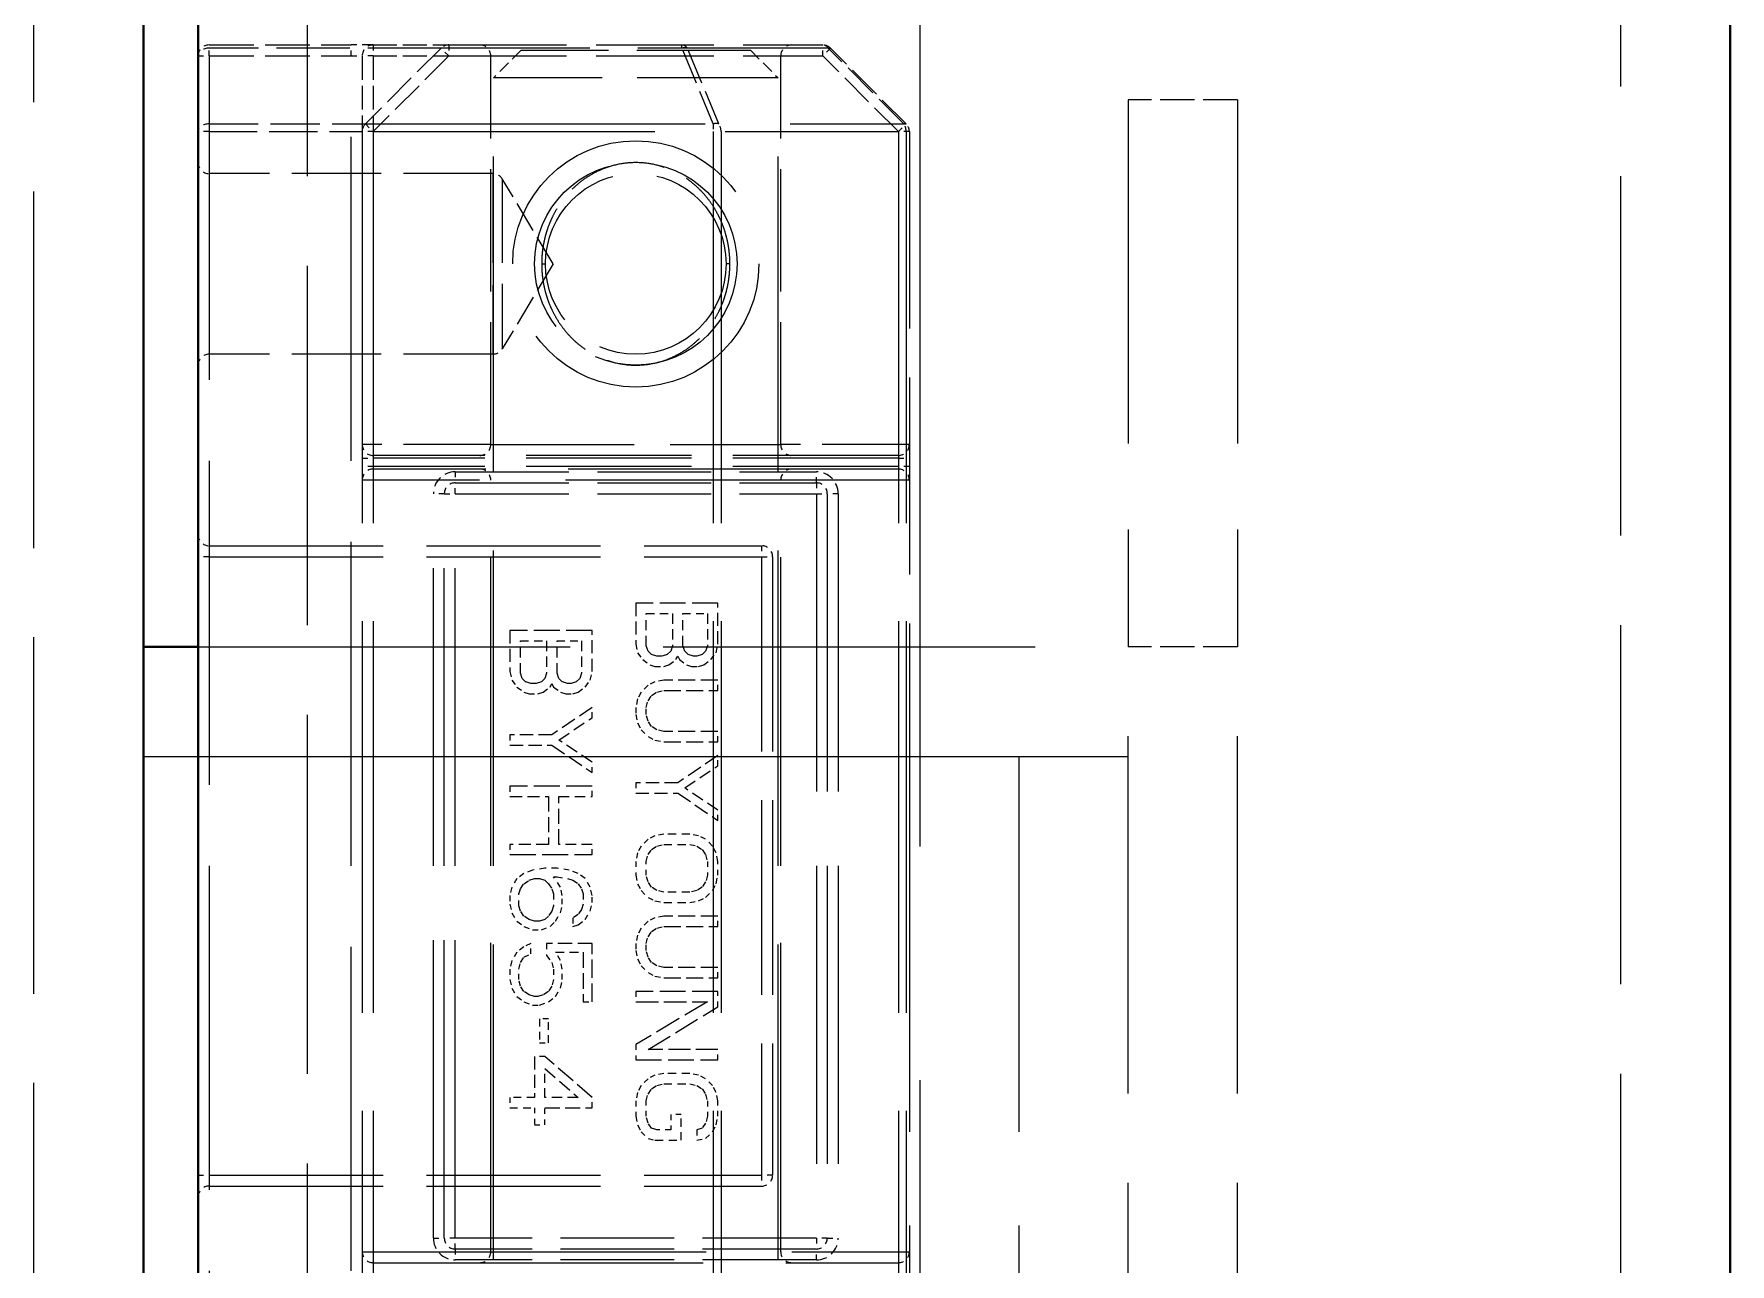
# Model space of a CAD drawing. Header units: millimetres. Extents: x 0 to 2523, y 0 to 1782.
# Drawn here: x 528.71 to 559.71, y 914.79 to 937.27 of the extents above; entities that cross this region are included whole.
import ezdxf

# ---------------------------------------------------------------- set-up
doc = ezdxf.new("R2010")
doc.units = ezdxf.units.MM
doc.header["$LTSCALE"] = 3
for name, pattern in [('CHAIN', [0.3543, 0.2362, -0.0295, 0.0591, -0.0295]), ('DASHED', [0.2067, 0.1654, -0.0413]), ('DOUBLE_DASH_CHAIN', [1.2403, 0.6614, -0.0827, 0.1654, -0.0827, 0.1654, -0.0827])]:
    doc.linetypes.add(name, pattern=pattern)
for name, color, linetype, lineweight in [('가려진 것(ISO)', 2, 'DASHED', 18), ('가려진 좁은 것(ISO)', 2, 'DASHED', 18), ('가시적인 것(ISO)', 3, 'Continuous', 40), ('단면선(ISO)', 7, 'CHAIN', 25)]:
    doc.layers.add(name, color=color, linetype=linetype, lineweight=lineweight)

# ---------------------------------------------------------------- blocks, each defined once
blk = doc.blocks.new('2dTransSection1')
at = {"layer": '단면선(ISO)', "linetype": 'DOUBLE_DASH_CHAIN', "ltscale": 5.732075}
blk.add_line((181.637, 243.488), (181.637, 325.427), dxfattribs=at)

msp = doc.modelspace()

# ---------------------------------------------------------------- linework, layer by layer
at = {"layer": '가려진 것(ISO)', "ltscale": 13.134298}
msp.add_line((528.7116, 488.0669), (528.7116, 1164.0669), dxfattribs=at)
at = {"layer": '가려진 것(ISO)', "ltscale": 13.223674}
for p, q in [((533.7116, 746.0669), (533.7116, 951.0669)), ((557.7116, 951.0669), (557.7116, 746.0669))]:
    msp.add_line(p, q, dxfattribs=at)
at = {"layer": '가려진 것(ISO)', "ltscale": 1.650637}
msp.add_line((531.9116, 937.0669), (534.5116, 937.0669), dxfattribs=at)
at = {"layer": '가려진 것(ISO)', "ltscale": 0.398819}
msp.add_line((534.9116, 937.0669), (534.5116, 937.0669), dxfattribs=at)
at = {"layer": '가려진 것(ISO)', "ltscale": 0.877865}
for p, q in [((534.7116, 936.8669), (534.7116, 935.484)), ((534.9116, 937.0669), (536.2945, 937.0669))]:
    msp.add_line(p, q, dxfattribs=at)
at = {"layer": '가려진 것(ISO)', "ltscale": 1.24153}
for p, q in [((536.1531, 937.0083), (534.7702, 935.6254)), ((544.6531, 935.6254), (543.2702, 937.0083))]:
    msp.add_line(p, q, dxfattribs=at)
at = {"layer": '가려진 것(ISO)', "ltscale": 4.338998}
msp.add_line((536.2945, 937.0669), (543.1288, 937.0669), dxfattribs=at)
at = {"layer": '가려진 것(ISO)', "ltscale": 4.507682}
for p, q in [((537.0616, 929.7669), (537.0616, 936.8669)), ((542.3616, 929.7669), (542.3616, 936.8669))]:
    msp.add_line(p, q, dxfattribs=at)
at = {"layer": '가려진 것(ISO)', "ltscale": 0.448852}
for p, q in [((537.6117, 936.9669), (537.1116, 936.4668)), ((541.8116, 936.9669), (542.3116, 936.4668))]:
    msp.add_line(p, q, dxfattribs=at)
at = {"layer": '가려진 것(ISO)', "ltscale": 4.188526}
msp.add_line((541.8116, 936.9669), (537.6117, 936.9669), dxfattribs=at)
at = {"layer": '가려진 것(ISO)', "ltscale": 5.185843}
msp.add_line((542.3116, 936.4668), (537.1116, 936.4668), dxfattribs=at)
at = {"layer": '가려진 것(ISO)', "ltscale": 11.611019}
for p, q in [((537.1116, 907.6669), (537.1116, 936.4668)), ((542.3116, 907.6669), (542.3116, 936.4668))]:
    msp.add_line(p, q, dxfattribs=at)
at = {"layer": '가려진 것(ISO)', "ltscale": 1.269698}
msp.add_line((550.7116, 936.0669), (548.7116, 936.0669), dxfattribs=at)
at = {"layer": '가려진 것(ISO)', "ltscale": 12.665669}
for p, q in [((548.7116, 936.0669), (548.7116, 926.0669)), ((550.7116, 936.0669), (550.7116, 926.0669))]:
    msp.add_line(p, q, dxfattribs=at)
at = {"layer": '가려진 것(ISO)', "ltscale": 14.424725}
msp.add_line((534.7116, 935.484), (534.7116, 908.6497), dxfattribs=at)
at = {"layer": '가려진 것(ISO)', "ltscale": 7.24864}
msp.add_line((544.7116, 935.484), (544.7116, 924.0669), dxfattribs=at)
at = {"layer": '가려진 것(ISO)', "ltscale": 3.293022}
for p, q in [((537.0985, 934.7169), (531.9116, 934.7169)), ((537.0985, 931.4169), (531.9116, 931.4169))]:
    msp.add_line(p, q, dxfattribs=at)
at = {"layer": '가려진 것(ISO)', "ltscale": 1.150204}
for q in [(537.2699, 934.6199), (537.2699, 931.5139)]:
    msp.add_line((538.2031, 933.0669), q, dxfattribs=at)
at = {"layer": '가려진 것(ISO)', "ltscale": 6.094929}
msp.add_line((544.5116, 929.5669), (534.9116, 929.5669), dxfattribs=at)
at = {"layer": '가려진 것(ISO)', "ltscale": 12.159042}
for p, q in [((544.5116, 929.3169), (534.9116, 929.3169)), ((534.9116, 914.8169), (544.5116, 914.8169))]:
    msp.add_line(p, q, dxfattribs=at)
at = {"layer": '가려진 것(ISO)', "ltscale": 11.369134}
for p, q in [((537.0616, 915.0169), (537.0616, 929.1169)), ((542.3616, 915.0169), (542.3616, 929.1169))]:
    msp.add_line(p, q, dxfattribs=at)
at = {"layer": '가려진 것(ISO)', "ltscale": 10.965973}
for p, q in [((536.2116, 915.2669), (536.2116, 928.8669)), ((543.2116, 928.8669), (543.2116, 915.2669))]:
    msp.add_line(p, q, dxfattribs=at)
at = {"layer": '가려진 것(ISO)', "ltscale": 4.190233}
for p, q in [((536.4116, 929.0669), (543.0116, 929.0669)), ((543.0116, 915.0669), (536.4116, 915.0669))]:
    msp.add_line(p, q, dxfattribs=at)
at = {"layer": '가려진 것(ISO)', "ltscale": 6.412379}
for p, q in [((531.9116, 927.9169), (542.0116, 927.9169)), ((531.9116, 916.2169), (542.0116, 916.2169))]:
    msp.add_line(p, q, dxfattribs=at)
at = {"layer": '가려진 것(ISO)', "ltscale": 7.174257}
msp.add_line((542.2116, 927.7169), (542.2116, 916.4169), dxfattribs=at)
at = {"layer": '가려진 것(ISO)', "ltscale": 0.476074}
for p, q in [((539.7116, 926.8669), (539.7116, 926.1169)), ((541.2116, 926.1169), (541.2116, 926.8669)), ((537.4116, 926.3669), (537.4116, 925.6169)), ((538.9116, 925.6169), (538.9116, 926.3669)), ((537.8585, 918.5856), (537.8585, 917.8356))]:
    msp.add_line(p, q, dxfattribs=at)
at = {"layer": '가려진 것(ISO)', "ltscale": 0.952248}
for p, q in [((541.2116, 926.8669), (539.7116, 926.8669)), ((538.9116, 926.3669), (537.4116, 926.3669)), ((538.9116, 923.5231), (537.4116, 923.5231)), ((537.4116, 922.2731), (538.9116, 922.2731)), ((541.2116, 919.7731), (539.7116, 919.7731)), ((539.7116, 918.5231), (541.2116, 918.5231))]:
    msp.add_line(p, q, dxfattribs=at)
at = {"layer": '가려진 것(ISO)', "ltscale": 0.376871}
for p, q in [((539.9031, 926.0856), (539.9031, 926.6794)), ((540.3819, 926.6794), (540.3819, 926.0856)), ((540.5733, 926.0856), (540.5733, 926.6794)), ((541.0202, 926.6794), (541.0202, 926.0856)), ((537.6031, 925.5856), (537.6031, 926.1794)), ((538.0819, 926.1794), (538.0819, 925.5856)), ((538.2733, 925.5856), (538.2733, 926.1794)), ((538.7202, 926.1794), (538.7202, 925.5856))]:
    msp.add_line(p, q, dxfattribs=at)
at = {"layer": '가려진 것(ISO)', "ltscale": 0.303841}
for p, q in [((539.9031, 926.6794), (540.3819, 926.6794)), ((537.6031, 926.1794), (538.0819, 926.1794)), ((540.701, 922.6481), (540.2223, 922.6481)), ((540.2223, 922.4606), (540.701, 922.4606)), ((540.701, 921.5856), (540.2223, 921.5856)), ((540.2223, 921.3981), (540.701, 921.3981)), ((540.701, 918.2731), (540.2223, 918.2731)), ((540.2223, 918.0856), (540.701, 918.0856)), ((540.0627, 917.0544), (540.5414, 917.0544))]:
    msp.add_line(p, q, dxfattribs=at)
at = {"layer": '가려진 것(ISO)', "ltscale": 0.283578}
for p, q in [((540.5733, 926.6794), (541.0202, 926.6794)), ((538.2733, 926.1794), (538.7202, 926.1794)), ((537.8585, 917.8356), (537.4116, 917.8356)), ((537.4116, 917.6481), (537.8585, 917.6481))]:
    msp.add_line(p, q, dxfattribs=at)
at = {"layer": '가려진 것(ISO)', "ltscale": 13.707466}
msp.add_line((531.7116, 926.0669), (548.7116, 926.0669), dxfattribs=at)
at = {"layer": '가려진 것(ISO)', "ltscale": 0.101151}
for p, q in [((539.7116, 926.1169), (539.7436, 925.9606)), ((541.1797, 925.9606), (541.2116, 926.1169)), ((537.4116, 925.6169), (537.4436, 925.4606)), ((538.8797, 925.4606), (538.9116, 925.6169)), ((539.7436, 925.1169), (539.7116, 924.9606)), ((539.7116, 924.8356), (539.7436, 924.6794)), ((539.7436, 922.3044), (539.7116, 922.1481)), ((541.2116, 922.1481), (541.1797, 922.3044)), ((537.4436, 921.6794), (537.4116, 921.5231)), ((538.3691, 921.5231), (538.3372, 921.6794)), ((538.9116, 921.5231), (538.8797, 921.6794)), ((539.7116, 921.8981), (539.7436, 921.7419)), ((541.1797, 921.7419), (541.2116, 921.8981)), ((537.4116, 921.3669), (537.4436, 921.2106)), ((538.3372, 921.2106), (538.3691, 921.3669)), ((538.8797, 921.2419), (538.9116, 921.3981)), ((539.7436, 920.8044), (539.7116, 920.6481)), ((539.7116, 920.5231), (539.7436, 920.3669)), ((537.4436, 920.3356), (537.4116, 920.1794)), ((538.3691, 920.1794), (538.3372, 920.3356)), ((537.4116, 919.9919), (537.4436, 919.8356)), ((538.3372, 919.8356), (538.3691, 919.9919)), ((539.7436, 917.9294), (539.7116, 917.7731)), ((541.2116, 917.7731), (541.1797, 917.9294)), ((539.7116, 917.4919), (539.7436, 917.3356)), ((541.1797, 917.3356), (541.2116, 917.4919))]:
    msp.add_line(p, q, dxfattribs=at)
at = {"layer": '가려진 것(ISO)', "ltscale": 0.062776}
for p, q in [((539.9351, 925.9919), (539.9031, 926.0856)), ((540.3819, 926.0856), (540.3499, 925.9919)), ((540.6053, 925.9919), (540.5733, 926.0856)), ((541.0202, 926.0856), (540.9882, 925.9919)), ((537.6351, 925.4919), (537.6031, 925.5856)), ((538.0819, 925.5856), (538.0499, 925.4919)), ((538.3053, 925.4919), (538.2733, 925.5856)), ((538.7202, 925.5856), (538.6882, 925.4919)), ((537.5712, 921.5544), (537.6031, 921.6481)), ((538.1776, 921.6481), (538.2095, 921.5544)), ((538.7202, 921.6481), (538.7521, 921.5544)), ((537.6031, 921.2419), (537.5712, 921.3356)), ((538.2095, 921.3356), (538.1776, 921.2419)), ((538.7521, 921.3669), (538.7202, 921.2731))]:
    msp.add_line(p, q, dxfattribs=at)
at = {"layer": '가려진 것(ISO)', "ltscale": 0.056618}
for p, q in [((539.9989, 925.9294), (539.9351, 925.9919)), ((540.3499, 925.9919), (540.2861, 925.9294)), ((540.6691, 925.9294), (540.6053, 925.9919)), ((540.9882, 925.9919), (540.9244, 925.9294)), ((537.6989, 925.4294), (537.6351, 925.4919)), ((538.0499, 925.4919), (537.9861, 925.4294)), ((538.3691, 925.4294), (538.3053, 925.4919)), ((538.6882, 925.4919), (538.6244, 925.4294)), ((538.0499, 921.8044), (538.1138, 921.7419)), ((538.1138, 921.1481), (538.0499, 921.0856))]:
    msp.add_line(p, q, dxfattribs=at)
at = {"layer": '가려진 것(ISO)', "ltscale": 13.155773}
for p, q in [((548.7116, 771.0669), (548.7116, 926.0669)), ((550.7116, 771.0669), (550.7116, 926.0669))]:
    msp.add_line(p, q, dxfattribs=at)
at = {"layer": '가려진 것(ISO)', "ltscale": 0.099868}
for p, q in [((539.7436, 925.9606), (539.8393, 925.8356)), ((541.084, 925.8356), (541.1797, 925.9606)), ((537.4436, 925.4606), (537.5393, 925.3356)), ((538.784, 925.3356), (538.8797, 925.4606)), ((538.0819, 920.4294), (538.1776, 920.3044))]:
    msp.add_line(p, q, dxfattribs=at)
at = {"layer": '가려진 것(ISO)', "ltscale": 0.100459}
for p, q in [((539.8393, 925.8356), (539.967, 925.7419)), ((540.318, 925.7419), (540.4457, 925.8356)), ((540.5095, 925.8356), (540.6372, 925.7419)), ((540.9563, 925.7419), (541.084, 925.8356)), ((537.5393, 925.3356), (537.667, 925.2419)), ((538.018, 925.2419), (538.1457, 925.3356)), ((538.2095, 925.3356), (538.3372, 925.2419)), ((538.6563, 925.2419), (538.784, 925.3356)), ((537.667, 921.9294), (537.5393, 921.8356)), ((538.784, 921.8356), (538.6563, 921.9294)), ((537.5393, 921.0544), (537.667, 920.9606)), ((538.6563, 920.9919), (538.784, 921.0856)), ((537.667, 920.5856), (537.5393, 920.4919)), ((537.5393, 919.6794), (537.667, 919.5856)), ((538.1138, 919.5856), (538.2414, 919.6794))]:
    msp.add_line(p, q, dxfattribs=at)
at = {"layer": '가려진 것(ISO)', "ltscale": 0.063844}
for p, q in [((539.967, 925.7419), (540.0627, 925.7106)), ((540.0946, 925.8981), (539.9989, 925.9294)), ((540.2861, 925.9294), (540.1904, 925.8981)), ((540.2223, 925.7106), (540.318, 925.7419)), ((540.6372, 925.7419), (540.7329, 925.7106)), ((540.7648, 925.8981), (540.6691, 925.9294)), ((540.9244, 925.9294), (540.8287, 925.8981)), ((540.8606, 925.7106), (540.9563, 925.7419)), ((537.7946, 925.3981), (537.6989, 925.4294)), ((537.9861, 925.4294), (537.8904, 925.3981)), ((538.4648, 925.3981), (538.3691, 925.4294)), ((538.6244, 925.4294), (538.5287, 925.3981)), ((537.667, 925.2419), (537.7627, 925.2106)), ((537.9223, 925.2106), (538.018, 925.2419)), ((538.3372, 925.2419), (538.4329, 925.2106)), ((538.5606, 925.2106), (538.6563, 925.2419)), ((537.7627, 921.8044), (537.8585, 921.8356)), ((537.9542, 921.8356), (538.0499, 921.8044)), ((538.4648, 921.8356), (538.5606, 921.8044)), ((537.8585, 921.0544), (537.7627, 921.0856)), ((538.0499, 921.0856), (537.9542, 921.0544)), ((538.5606, 920.9606), (538.6563, 920.9919)), ((537.8585, 919.6794), (537.7627, 919.7106)), ((538.018, 919.7106), (537.9223, 919.6794)), ((540.0946, 917.2419), (539.9989, 917.2731)), ((540.9244, 917.2731), (540.8287, 917.2419))]:
    msp.add_line(p, q, dxfattribs=at)
at = {"layer": '가려진 것(ISO)', "ltscale": 0.101214}
for p, q in [((540.0627, 925.7106), (540.2223, 925.7106)), ((537.7627, 925.2106), (537.9223, 925.2106)), ((537.8265, 920.8981), (537.9861, 920.8981)), ((538.7521, 919.5856), (538.9116, 919.5856)), ((538.1138, 919.2731), (537.9542, 919.2731)), ((537.9542, 918.8356), (538.1138, 918.8356))]:
    msp.add_line(p, q, dxfattribs=at)
at = {"layer": '가려진 것(ISO)', "ltscale": 0.060688}
for p, q in [((540.1904, 925.8981), (540.0946, 925.8981)), ((537.8904, 925.3981), (537.7946, 925.3981)), ((537.8585, 921.8356), (537.9542, 921.8356)), ((537.9542, 921.0544), (537.8585, 921.0544))]:
    msp.add_line(p, q, dxfattribs=at)
at = {"layer": '가려진 것(ISO)', "ltscale": 0.044455}
for p, q in [((540.4457, 925.8356), (540.4776, 925.8981)), ((540.4776, 925.8981), (540.5095, 925.8356)), ((538.1457, 925.3356), (538.1776, 925.3981)), ((538.1776, 925.3981), (538.2095, 925.3356))]:
    msp.add_line(p, q, dxfattribs=at)
at = {"layer": '가려진 것(ISO)', "ltscale": 0.080951}
for p, q in [((540.7329, 925.7106), (540.8606, 925.7106)), ((538.4329, 925.2106), (538.5606, 925.2106)), ((537.8265, 919.5231), (537.9542, 919.5231))]:
    msp.add_line(p, q, dxfattribs=at)
at = {"layer": '가려진 것(ISO)', "ltscale": 0.040425}
for p, q in [((540.8287, 925.8981), (540.7648, 925.8981)), ((538.5287, 925.3981), (538.4648, 925.3981)), ((538.2095, 921.8669), (538.2733, 921.8669)), ((537.9223, 919.6794), (537.8585, 919.6794))]:
    msp.add_line(p, q, dxfattribs=at)
at = {"layer": '가려진 것(ISO)', "ltscale": 0.113336}
for p, q in [((539.9351, 925.3669), (539.8074, 925.2419)), ((539.8074, 924.5544), (539.9351, 924.4294)), ((539.9351, 922.5544), (539.8074, 922.4294)), ((541.1159, 922.4294), (540.9882, 922.5544)), ((539.8074, 921.6169), (539.9351, 921.4919)), ((540.9882, 921.4919), (541.1159, 921.6169)), ((539.9351, 921.0544), (539.8074, 920.9294)), ((539.8074, 920.2419), (539.9351, 920.1169)), ((539.9351, 918.1794), (539.8074, 918.0544)), ((541.1159, 918.0544), (540.9882, 918.1794)), ((539.8074, 917.2106), (539.9351, 917.0856)), ((540.9882, 917.0856), (541.1159, 917.2106))]:
    msp.add_line(p, q, dxfattribs=at)
at = {"layer": '가려진 것(ISO)', "ltscale": 0.090143}
for p, q in [((540.0627, 925.4294), (539.9351, 925.3669)), ((539.9351, 924.4294), (540.0627, 924.3669)), ((540.0627, 922.6169), (539.9351, 922.5544)), ((540.9882, 922.5544), (540.8606, 922.6169)), ((539.9351, 921.4919), (540.0627, 921.4294)), ((540.8606, 921.4294), (540.9882, 921.4919)), ((540.0627, 921.1169), (539.9351, 921.0544)), ((537.7946, 920.6481), (537.667, 920.5856)), ((537.667, 920.3981), (537.7946, 920.4606)), ((539.9351, 920.1169), (540.0627, 920.0544)), ((540.0627, 918.2419), (539.9351, 918.1794)), ((540.9882, 918.1794), (540.8606, 918.2419))]:
    msp.add_line(p, q, dxfattribs=at)
at = {"layer": '가려진 것(ISO)', "ltscale": 0.103138}
for p, q in [((540.2223, 925.4606), (540.0627, 925.4294)), ((540.0627, 924.3669), (540.2223, 924.3356)), ((540.2223, 922.6481), (540.0627, 922.6169)), ((540.8606, 922.6169), (540.701, 922.6481)), ((540.0627, 921.4294), (540.2223, 921.3981)), ((540.701, 921.3981), (540.8606, 921.4294)), ((540.2223, 921.1481), (540.0627, 921.1169)), ((540.0627, 920.0544), (540.2223, 920.0231)), ((540.2223, 918.2731), (540.0627, 918.2419)), ((540.8606, 918.2419), (540.701, 918.2731)), ((540.8287, 917.0544), (540.9882, 917.0856))]:
    msp.add_line(p, q, dxfattribs=at)
at = {"layer": '가려진 것(ISO)', "ltscale": 0.628045}
for p, q in [((541.2116, 925.4606), (540.2223, 925.4606)), ((540.2223, 925.2731), (541.2116, 925.2731)), ((541.2116, 924.5231), (540.2223, 924.5231)), ((540.2223, 924.3356), (541.2116, 924.3356)), ((541.2116, 921.1481), (540.2223, 921.1481)), ((540.2223, 920.9606), (541.2116, 920.9606)), ((541.2116, 920.2106), (540.2223, 920.2106)), ((540.2223, 920.0231), (541.2116, 920.0231))]:
    msp.add_line(p, q, dxfattribs=at)
at = {"layer": '가려진 것(ISO)', "ltscale": 0.118944}
for p, q in [((541.2116, 925.2731), (541.2116, 925.4606)), ((538.9116, 924.7731), (538.9116, 924.9606)), ((537.4116, 924.4606), (537.4116, 924.2731)), ((541.2116, 924.3356), (541.2116, 924.5231)), ((538.9116, 923.7731), (538.9116, 923.9606)), ((541.2116, 923.8981), (541.2116, 924.0856)), ((539.7116, 923.5856), (539.7116, 923.3981)), ((541.2116, 922.8981), (541.2116, 923.0856)), ((537.4116, 922.4606), (537.4116, 922.2731)), ((538.9116, 922.2731), (538.9116, 922.4606)), ((538.7521, 921.5544), (538.7521, 921.3669)), ((541.2116, 920.9606), (541.2116, 921.1481)), ((537.7946, 920.4606), (537.7946, 920.6481)), ((537.4116, 920.1794), (537.4116, 919.9919)), ((537.5712, 919.9919), (537.5712, 920.1794)), ((538.2095, 920.1794), (538.2095, 919.9919)), ((538.3691, 919.9919), (538.3691, 920.1794)), ((541.2116, 920.0231), (541.2116, 920.2106)), ((539.7116, 919.7731), (539.7116, 919.5856)), ((541.2116, 918.5231), (541.2116, 918.7106)), ((537.4116, 917.8356), (537.4116, 917.6481)), ((538.9116, 917.6481), (538.9116, 917.8356)), ((540.8287, 917.2419), (540.8287, 917.0544))]:
    msp.add_line(p, q, dxfattribs=at)
at = {"layer": '가려진 것(ISO)', "ltscale": 0.089011}
for p, q in [((539.8074, 925.2419), (539.7436, 925.1169)), ((539.7436, 924.6794), (539.8074, 924.5544)), ((539.8074, 922.4294), (539.7436, 922.3044)), ((541.1797, 922.3044), (541.1159, 922.4294)), ((539.7436, 921.7419), (539.8074, 921.6169)), ((541.1159, 921.6169), (541.1797, 921.7419)), ((539.8074, 920.9294), (539.7436, 920.8044)), ((539.8074, 918.0544), (539.7436, 917.9294)), ((541.1797, 917.9294), (541.1159, 918.0544)), ((539.7436, 917.3356), (539.8074, 917.2106)), ((541.1159, 917.2106), (541.1797, 917.3356))]:
    msp.add_line(p, q, dxfattribs=at)
at = {"layer": '가려진 것(ISO)', "ltscale": 0.081808}
for p, q in [((539.9031, 924.9606), (539.9351, 925.0856)), ((539.9351, 924.7106), (539.9031, 924.8356)), ((539.9031, 922.1481), (539.9351, 922.2731)), ((540.9882, 922.2731), (541.0202, 922.1481)), ((539.9351, 921.7731), (539.9031, 921.8981)), ((541.0202, 921.8981), (540.9882, 921.7731)), ((539.9031, 920.6481), (539.9351, 920.7731)), ((539.9351, 920.3981), (539.9031, 920.5231)), ((537.5712, 920.1794), (537.6031, 920.3044)), ((538.1776, 920.3044), (538.2095, 920.1794)), ((537.6031, 919.8669), (537.5712, 919.9919)), ((538.2095, 919.9919), (538.1776, 919.8669)), ((539.9031, 917.7731), (539.9351, 917.8981)), ((540.9882, 917.8981), (541.0202, 917.7731)), ((539.9351, 917.3669), (539.9031, 917.4919)), ((541.0202, 917.4919), (540.9882, 917.3669))]:
    msp.add_line(p, q, dxfattribs=at)
at = {"layer": '가려진 것(ISO)', "ltscale": 0.071908}
for p, q in [((539.9351, 925.0856), (539.9989, 925.1794)), ((539.9989, 924.6169), (539.9351, 924.7106)), ((539.9351, 922.2731), (539.9989, 922.3669)), ((540.9244, 922.3669), (540.9882, 922.2731)), ((537.6031, 921.6481), (537.667, 921.7419)), ((538.1138, 921.7419), (538.1776, 921.6481)), ((538.6563, 921.7419), (538.7202, 921.6481)), ((539.9989, 921.6794), (539.9351, 921.7731)), ((540.9882, 921.7731), (540.9244, 921.6794)), ((537.667, 921.1481), (537.6031, 921.2419)), ((538.1776, 921.2419), (538.1138, 921.1481)), ((538.7202, 921.2731), (538.6563, 921.1794)), ((539.9351, 920.7731), (539.9989, 920.8669)), ((537.6031, 920.3044), (537.667, 920.3981)), ((539.9989, 920.3044), (539.9351, 920.3981)), ((537.667, 919.7731), (537.6031, 919.8669)), ((538.1776, 919.8669), (538.1138, 919.7731)), ((539.9351, 917.8981), (539.9989, 917.9919)), ((540.9244, 917.9919), (540.9882, 917.8981)), ((539.9989, 917.2731), (539.9351, 917.3669)), ((540.9882, 917.3669), (540.9244, 917.2731))]:
    msp.add_line(p, q, dxfattribs=at)
at = {"layer": '가려진 것(ISO)', "ltscale": 0.072493}
for p, q in [((539.9989, 925.1794), (540.0946, 925.2419)), ((540.0946, 924.5544), (539.9989, 924.6169)), ((539.9989, 922.3669), (540.0946, 922.4294)), ((540.8287, 922.4294), (540.9244, 922.3669)), ((537.667, 921.7419), (537.7627, 921.8044)), ((538.5606, 921.8044), (538.6563, 921.7419)), ((540.0946, 921.6169), (539.9989, 921.6794)), ((540.9244, 921.6794), (540.8287, 921.6169)), ((537.7627, 921.0856), (537.667, 921.1481)), ((538.6563, 921.1794), (538.5606, 921.1169)), ((539.9989, 920.8669), (540.0946, 920.9294)), ((540.0946, 920.2419), (539.9989, 920.3044)), ((537.7627, 919.7106), (537.667, 919.7731)), ((538.1138, 919.7731), (538.018, 919.7106)), ((539.9989, 917.9919), (540.0946, 918.0544)), ((540.8287, 918.0544), (540.9244, 917.9919))]:
    msp.add_line(p, q, dxfattribs=at)
at = {"layer": '가려진 것(ISO)', "ltscale": 0.083344}
for p, q in [((540.0946, 925.2419), (540.2223, 925.2731)), ((540.2223, 924.5231), (540.0946, 924.5544)), ((540.0946, 922.4294), (540.2223, 922.4606)), ((540.701, 922.4606), (540.8287, 922.4294)), ((540.2223, 921.5856), (540.0946, 921.6169)), ((540.8287, 921.6169), (540.701, 921.5856)), ((540.0946, 920.9294), (540.2223, 920.9606)), ((540.2223, 920.2106), (540.0946, 920.2419)), ((540.0946, 918.0544), (540.2223, 918.0856)), ((540.701, 918.0856), (540.8287, 918.0544)), ((539.9351, 917.0856), (540.0627, 917.0544))]:
    msp.add_line(p, q, dxfattribs=at)
at = {"layer": '가려진 것(ISO)', "ltscale": 0.563788}
for p, q in [((538.9116, 924.9606), (538.1776, 924.4606)), ((538.1776, 924.2731), (538.9116, 923.7731)), ((541.2116, 924.0856), (540.4776, 923.5856)), ((540.4776, 923.3981), (541.2116, 922.8981))]:
    msp.add_line(p, q, dxfattribs=at)
at = {"layer": '가려진 것(ISO)', "ltscale": 0.463306}
for p, q in [((538.3053, 924.3669), (538.9116, 924.7731)), ((538.9116, 923.9606), (538.3053, 924.3669)), ((540.6053, 923.4919), (541.2116, 923.8981)), ((541.2116, 923.0856), (540.6053, 923.4919))]:
    msp.add_line(p, q, dxfattribs=at)
at = {"layer": '가려진 것(ISO)', "ltscale": 0.079262}
for p, q in [((539.7116, 924.9606), (539.7116, 924.8356)), ((539.9031, 924.8356), (539.9031, 924.9606)), ((538.9116, 921.3981), (538.9116, 921.5231)), ((539.7116, 920.6481), (539.7116, 920.5231)), ((539.9031, 920.5231), (539.9031, 920.6481))]:
    msp.add_line(p, q, dxfattribs=at)
at = {"layer": '가려진 것(ISO)', "ltscale": 0.486206}
for p, q in [((538.1776, 924.4606), (537.4116, 924.4606)), ((537.4116, 924.2731), (538.1776, 924.2731)), ((540.4776, 923.5856), (539.7116, 923.5856)), ((539.7116, 923.3981), (540.4776, 923.3981))]:
    msp.add_line(p, q, dxfattribs=at)
at = {"layer": '가려진 것(ISO)', "ltscale": 16.126431}
msp.add_line((530.7116, 924.0669), (550.7116, 924.0669), dxfattribs=at)
at = {"layer": '가려진 것(ISO)', "ltscale": 11.288502}
msp.add_line((530.7116, 924.0669), (544.7116, 924.0669), dxfattribs=at)
at = {"layer": '가려진 것(ISO)', "ltscale": 13.822656}
msp.add_line((546.7116, 924.0669), (546.7116, 864.0669), dxfattribs=at)
at = {"layer": '가려진 것(ISO)', "ltscale": 0.118943}
for p, q in [((537.4116, 923.5231), (537.4116, 923.3356)), ((538.9116, 923.3356), (538.9116, 923.5231))]:
    msp.add_line(p, q, dxfattribs=at)
at = {"layer": '가려진 것(ISO)', "ltscale": 0.44568}
for p, q in [((537.4116, 923.3356), (538.1138, 923.3356)), ((538.1138, 922.4606), (537.4116, 922.4606))]:
    msp.add_line(p, q, dxfattribs=at)
at = {"layer": '가려진 것(ISO)', "ltscale": 0.555437}
for p, q in [((538.1138, 923.3356), (538.1138, 922.4606)), ((538.3053, 922.4606), (538.3053, 923.3356))]:
    msp.add_line(p, q, dxfattribs=at)
at = {"layer": '가려진 것(ISO)', "ltscale": 0.384892}
for p, q in [((538.3053, 923.3356), (538.9116, 923.3356)), ((538.9116, 922.4606), (538.3053, 922.4606)), ((538.6563, 917.8356), (538.0499, 917.8356))]:
    msp.add_line(p, q, dxfattribs=at)
at = {"layer": '가려진 것(ISO)', "ltscale": 0.108707}
for p, q in [((537.8265, 921.9919), (537.667, 921.9294)), ((538.6563, 921.9294), (538.4968, 921.9919)), ((537.667, 920.9606), (537.8265, 920.8981)), ((537.9861, 920.8981), (538.1457, 920.9606)), ((537.667, 919.5856), (537.8265, 919.5231)), ((537.9542, 919.5231), (538.1138, 919.5856))]:
    msp.add_line(p, q, dxfattribs=at)
at = {"layer": '가려진 것(ISO)', "ltscale": 0.14312}
for p, q in [((538.0499, 922.0231), (537.8265, 921.9919)), ((538.4968, 921.9919), (538.2733, 922.0231))]:
    msp.add_line(p, q, dxfattribs=at)
at = {"layer": '가려진 것(ISO)', "ltscale": 0.141739}
msp.add_line((538.2733, 922.0231), (538.0499, 922.0231), dxfattribs=at)
at = {"layer": '가려진 것(ISO)', "ltscale": 0.158625}
for p, q in [((539.7116, 922.1481), (539.7116, 921.8981)), ((539.9031, 921.8981), (539.9031, 922.1481)), ((541.0202, 922.1481), (541.0202, 921.8981)), ((541.2116, 921.8981), (541.2116, 922.1481))]:
    msp.add_line(p, q, dxfattribs=at)
at = {"layer": '가려진 것(ISO)', "ltscale": 0.116246}
for p, q in [((537.5393, 921.8356), (537.4436, 921.6794)), ((538.8797, 921.6794), (538.784, 921.8356)), ((537.4436, 921.2106), (537.5393, 921.0544)), ((538.2414, 921.0544), (538.3372, 921.2106)), ((538.784, 921.0856), (538.8797, 921.2419)), ((537.5393, 920.4919), (537.4436, 920.3356)), ((538.3372, 920.3356), (538.2414, 920.4919)), ((537.4436, 919.8356), (537.5393, 919.6794)), ((538.2414, 919.6794), (538.3372, 919.8356))]:
    msp.add_line(p, q, dxfattribs=at)
at = {"layer": '가려진 것(ISO)', "ltscale": 0.143916}
msp.add_line((538.3372, 921.6794), (538.2095, 921.8669), dxfattribs=at)
at = {"layer": '가려진 것(ISO)', "ltscale": 0.123085}
msp.add_line((538.2733, 921.8669), (538.4648, 921.8356), dxfattribs=at)
at = {"layer": '가려진 것(ISO)', "ltscale": 0.099103}
for p, q in [((537.4116, 921.5231), (537.4116, 921.3669)), ((538.3691, 921.3669), (538.3691, 921.5231)), ((538.5606, 921.1169), (538.5606, 920.9606))]:
    msp.add_line(p, q, dxfattribs=at)
at = {"layer": '가려진 것(ISO)', "ltscale": 0.138784}
for p, q in [((537.5712, 921.3356), (537.5712, 921.5544)), ((538.2095, 921.5544), (538.2095, 921.3356)), ((538.0819, 920.6481), (538.0819, 920.4294))]:
    msp.add_line(p, q, dxfattribs=at)
at = {"layer": '가려진 것(ISO)', "ltscale": 0.084977}
msp.add_line((538.1457, 920.9606), (538.2414, 921.0544), dxfattribs=at)
at = {"layer": '가려진 것(ISO)', "ltscale": 0.526731}
msp.add_line((538.9116, 920.6481), (538.0819, 920.6481), dxfattribs=at)
at = {"layer": '가려진 것(ISO)', "ltscale": 0.324104}
msp.add_line((538.2414, 920.4919), (538.7521, 920.4919), dxfattribs=at)
at = {"layer": '가려진 것(ISO)', "ltscale": 0.575277}
msp.add_line((538.7521, 920.4919), (538.7521, 919.5856), dxfattribs=at)
at = {"layer": '가려진 것(ISO)', "ltscale": 0.67448}
msp.add_line((538.9116, 919.5856), (538.9116, 920.6481), dxfattribs=at)
at = {"layer": '가려진 것(ISO)', "ltscale": 0.08901}
msp.add_line((539.7436, 920.3669), (539.8074, 920.2419), dxfattribs=at)
at = {"layer": '가려진 것(ISO)', "ltscale": 0.178465}
for p, q in [((541.2116, 919.4919), (541.2116, 919.7731)), ((539.7116, 918.8044), (539.7116, 918.5231)), ((539.7116, 917.7731), (539.7116, 917.4919)), ((539.9031, 917.4919), (539.9031, 917.7731)), ((541.0202, 917.7731), (541.0202, 917.4919)), ((541.2116, 917.4919), (541.2116, 917.7731)), ((540.3499, 917.5231), (540.3499, 917.2419))]:
    msp.add_line(p, q, dxfattribs=at)
at = {"layer": '가려진 것(ISO)', "ltscale": 0.830672}
msp.add_line((539.7116, 919.5856), (541.0202, 919.5856), dxfattribs=at)
at = {"layer": '가려진 것(ISO)', "ltscale": 0.967481}
msp.add_line((541.0202, 919.5856), (539.7116, 918.8044), dxfattribs=at)
at = {"layer": '가려진 것(ISO)', "ltscale": 0.95014}
msp.add_line((539.9351, 918.7106), (541.2116, 919.4919), dxfattribs=at)
at = {"layer": '가려진 것(ISO)', "ltscale": 0.277669}
for p, q in [((537.9542, 919.2731), (537.9542, 918.8356)), ((538.1138, 918.8356), (538.1138, 919.2731))]:
    msp.add_line(p, q, dxfattribs=at)
at = {"layer": '가려진 것(ISO)', "ltscale": 0.121476}
for p, q in [((538.0499, 918.5856), (537.8585, 918.5856)), ((537.8585, 917.3356), (538.0499, 917.3356)), ((540.5414, 917.5231), (540.3499, 917.5231))]:
    msp.add_line(p, q, dxfattribs=at)
at = {"layer": '가려진 것(ISO)', "ltscale": 0.725195}
msp.add_line((538.9116, 917.8356), (538.0499, 918.5856), dxfattribs=at)
at = {"layer": '가려진 것(ISO)', "ltscale": 0.810409}
msp.add_line((541.2116, 918.7106), (539.9351, 918.7106), dxfattribs=at)
at = {"layer": '가려진 것(ISO)', "ltscale": 0.511743}
msp.add_line((538.0499, 918.3669), (538.6563, 917.8356), dxfattribs=at)
at = {"layer": '가려진 것(ISO)', "ltscale": 0.33719}
msp.add_line((538.0499, 917.8356), (538.0499, 918.3669), dxfattribs=at)
at = {"layer": '가려진 것(ISO)', "ltscale": 0.198306}
for p, q in [((537.8585, 917.6481), (537.8585, 917.3356)), ((538.0499, 917.3356), (538.0499, 917.6481))]:
    msp.add_line(p, q, dxfattribs=at)
at = {"layer": '가려진 것(ISO)', "ltscale": 0.546994}
msp.add_line((538.0499, 917.6481), (538.9116, 917.6481), dxfattribs=at)
at = {"layer": '가려진 것(ISO)', "ltscale": 0.297509}
msp.add_line((540.5414, 917.0544), (540.5414, 917.5231), dxfattribs=at)
at = {"layer": '가려진 것(ISO)', "ltscale": 0.162002}
msp.add_line((540.3499, 917.2419), (540.0946, 917.2419), dxfattribs=at)
at = {"layer": '가려진 것(ISO)', "ltscale": 11.399102}
msp.add_circle((539.7116, 933.0669), 2.25, dxfattribs=at)
at = {"layer": '가려진 것(ISO)', "ltscale": 6.582059}
msp.add_circle((539.7116, 933.0669), 1.65, dxfattribs=at)
at = {"layer": '가려진 것(ISO)', "ltscale": 0.199359}
for centre, start, end in [((531.9116, 936.8669), 90, 180), ((534.9116, 936.8669), 90, 180), ((536.8616, 936.8669), 0, 90), ((542.5616, 936.8669), 90, 180), ((531.9116, 934.9169), 180, 270), ((531.9116, 931.2169), 90, 180), ((534.9116, 929.7669), 180, 270), ((536.8616, 929.7669), 270, 0), ((542.5616, 929.7669), 180, 270), ((544.5116, 929.7669), 270, 0), ((534.9116, 929.1169), 90, 180), ((536.8616, 929.1169), 0, 90), ((542.5616, 929.1169), 90, 180), ((544.5116, 929.1169), 0, 90), ((536.4116, 928.8669), 90, 180), ((543.0116, 928.8669), 0, 90), ((531.9116, 928.1169), 180, 270), ((542.0116, 927.7169), 0, 90), ((542.0116, 916.4169), 270, 0), ((531.9116, 916.0169), 90, 180), ((536.4116, 915.2669), 180, 270), ((543.0116, 915.2669), 270, 0), ((534.9116, 915.0169), 180, 270), ((536.8616, 915.0169), 270, 0), ((542.5616, 915.0169), 180, 270), ((544.5116, 915.0169), 270, 0)]:
    msp.add_arc(centre, 0.2, start, end, dxfattribs=at)
at = {"layer": '가려진 것(ISO)', "ltscale": 0.09963}
for centre, start, end in [((536.2945, 936.8669), 89.99998, 134.99999), ((543.1288, 936.8669), 45.00001, 90.00002), ((534.9116, 935.484), 135.00002, 180), ((544.5116, 935.484), 0, 44.99998)]:
    msp.add_arc(centre, 0.2, start, end, dxfattribs=at)
at = {"layer": '가려진 것(ISO)', "ltscale": 0.130657}
for centre, start, end in [((537.0985, 934.5169), 31, 90), ((537.0985, 931.6169), 270, 329)]:
    msp.add_arc(centre, 0.2, start, end, dxfattribs=at)
at = {"layer": '가려진 좁은 것(ISO)', "ltscale": 0.199359}
for p, q in [((531.7116, 936.8669), (531.9116, 936.8669)), ((531.9116, 936.8669), (531.9116, 937.0669)), ((534.5116, 936.8669), (534.5116, 937.0669)), ((534.5116, 936.8669), (534.7116, 936.8669)), ((534.9116, 936.8669), (534.7116, 936.8669)), ((534.9116, 937.0669), (534.9116, 936.8669)), ((536.2945, 936.8669), (536.1531, 937.0083)), ((536.2945, 937.0669), (536.2945, 936.8669)), ((543.1288, 936.8669), (543.1288, 937.0669)), ((543.2702, 937.0083), (543.1288, 936.8669)), ((534.7702, 935.6254), (534.9116, 935.484)), ((544.5116, 935.484), (544.6531, 935.6254)), ((531.9116, 935.484), (531.7116, 935.484)), ((534.9116, 935.484), (534.7116, 935.484)), ((544.7116, 935.484), (544.5116, 935.484)), ((534.7116, 929.5169), (534.9116, 929.5169)), ((544.5116, 929.5169), (544.7116, 929.5169)), ((534.9116, 929.3669), (534.7116, 929.3669)), ((536.4116, 929.2669), (536.4116, 929.0669)), ((543.0116, 929.0669), (543.0116, 929.2669)), ((544.7116, 929.3669), (544.5116, 929.3669)), ((536.2116, 928.8669), (536.0116, 928.8669)), ((536.2116, 928.8669), (536.4116, 928.8669)), ((536.4116, 928.8669), (536.4116, 929.0669)), ((543.0116, 929.0669), (543.0116, 928.8669)), ((543.0116, 928.8669), (543.2116, 928.8669)), ((543.4116, 928.8669), (543.2116, 928.8669)), ((542.0116, 927.9169), (542.0116, 927.7169)), ((531.9116, 927.7169), (531.7116, 927.7169)), ((542.0116, 927.7169), (542.2116, 927.7169)), ((531.7116, 916.4169), (531.9116, 916.4169)), ((542.0116, 916.4169), (542.0116, 916.2169)), ((542.2116, 916.4169), (542.0116, 916.4169)), ((536.0116, 915.2669), (536.2116, 915.2669)), ((536.4116, 915.2669), (536.2116, 915.2669)), ((536.4116, 915.0669), (536.4116, 915.2669)), ((543.2116, 915.2669), (543.0116, 915.2669)), ((543.0116, 915.2669), (543.0116, 915.0669)), ((543.2116, 915.2669), (543.4116, 915.2669)), ((536.4116, 915.0669), (536.4116, 914.8669)), ((543.0116, 914.8669), (543.0116, 915.0669))]:
    msp.add_line(p, q, dxfattribs=at)
at = {"layer": '가려진 좁은 것(ISO)', "ltscale": 2.692774}
msp.add_line((536.1531, 937.0083), (531.9116, 937.0083), dxfattribs=at)
at = {"layer": '가려진 좁은 것(ISO)', "ltscale": 1.650637}
msp.add_line((531.9116, 936.8669), (534.5116, 936.8669), dxfattribs=at)
at = {"layer": '가려진 좁은 것(ISO)', "ltscale": 11.933559}
for p, q in [((531.9116, 936.8669), (531.9116, 907.2669)), ((534.5116, 907.2669), (534.5116, 936.8669))]:
    msp.add_line(p, q, dxfattribs=at)
at = {"layer": '가려진 좁은 것(ISO)', "ltscale": 0.877865}
for q in [(536.2945, 936.8669), (534.9116, 935.484)]:
    msp.add_line((534.9116, 936.8669), q, dxfattribs=at)
at = {"layer": '가려진 좁은 것(ISO)', "ltscale": 1.24153}
for p, q in [((536.2945, 936.8669), (534.9116, 935.484)), ((544.5116, 935.484), (543.1288, 936.8669))]:
    msp.add_line(p, q, dxfattribs=at)
at = {"layer": '가려진 좁은 것(ISO)', "ltscale": 7.097816}
msp.add_line((543.2702, 937.0083), (536.1531, 937.0083), dxfattribs=at)
at = {"layer": '가려진 좁은 것(ISO)', "ltscale": 4.338999}
msp.add_line((536.2945, 936.8669), (543.1288, 936.8669), dxfattribs=at)
at = {"layer": '가려진 좁은 것(ISO)', "ltscale": 0.09963}
for p, q in [((540.556, 937.0083), (540.556, 937.0669)), ((541.1288, 935.6254), (541.1288, 935.484))]:
    msp.add_line(p, q, dxfattribs=at)
at = {"layer": '가려진 좁은 것(ISO)', "ltscale": 1.293692}
for p, q in [((541.1288, 935.6254), (540.556, 937.0083)), ((541.2288, 935.6254), (540.656, 937.0083)), ((544.6116, 935.6254), (543.2288, 937.0083))]:
    msp.add_line(p, q, dxfattribs=at)
at = {"layer": '가려진 좁은 것(ISO)', "ltscale": 1.814808}
msp.add_line((531.9116, 935.6254), (534.7702, 935.6254), dxfattribs=at)
at = {"layer": '가려진 좁은 것(ISO)', "ltscale": 12.517282}
msp.add_line((534.7702, 935.6254), (544.6531, 935.6254), dxfattribs=at)
at = {"layer": '가려진 좁은 것(ISO)', "ltscale": 1.777617}
msp.add_line((531.9116, 935.484), (534.7116, 935.484), dxfattribs=at)
at = {"layer": '가려진 좁은 것(ISO)', "ltscale": 14.424725}
for p, q in [((534.9116, 935.484), (534.9116, 908.6497)), ((541.1288, 935.484), (541.1288, 908.6497)), ((541.2702, 935.484), (541.2702, 908.6497)), ((544.5116, 935.484), (544.5116, 908.6497)), ((544.6531, 935.484), (544.6531, 908.6497))]:
    msp.add_line(p, q, dxfattribs=at)
at = {"layer": '가려진 좁은 것(ISO)', "ltscale": 10.377377}
msp.add_line((534.9116, 935.484), (544.5116, 935.484), dxfattribs=at)
at = {"layer": '가려진 좁은 것(ISO)', "ltscale": 3.290979}
msp.add_line((537.0985, 934.7169), (537.0985, 931.4169), dxfattribs=at)
at = {"layer": '가려진 좁은 것(ISO)', "ltscale": 3.097519}
msp.add_line((537.2699, 934.6199), (537.2699, 931.5139), dxfattribs=at)
at = {"layer": '가려진 좁은 것(ISO)', "ltscale": 3.21311}
for p, q in [((537.0616, 929.7669), (534.7116, 929.7669)), ((544.7116, 929.7669), (542.3616, 929.7669))]:
    msp.add_line(p, q, dxfattribs=at)
at = {"layer": '가려진 좁은 것(ISO)', "ltscale": 5.285573}
msp.add_line((537.0616, 929.7669), (542.3616, 929.7669), dxfattribs=at)
at = {"layer": '가려진 좁은 것(ISO)', "ltscale": 6.094929}
for p, q in [((544.5116, 929.5169), (534.9116, 929.5169)), ((544.5116, 929.3669), (534.9116, 929.3669))]:
    msp.add_line(p, q, dxfattribs=at)
at = {"layer": '가려진 좁은 것(ISO)', "ltscale": 12.665669}
for p, q in [((544.7116, 929.1169), (534.7116, 929.1169)), ((534.7116, 915.0169), (544.7116, 915.0169))]:
    msp.add_line(p, q, dxfattribs=at)
at = {"layer": '가려진 좁은 것(ISO)', "ltscale": 4.190233}
for p, q in [((536.4116, 929.2669), (543.0116, 929.2669)), ((536.4116, 928.8669), (543.0116, 928.8669)), ((543.0116, 915.2669), (536.4116, 915.2669)), ((543.0116, 914.8669), (536.4116, 914.8669))]:
    msp.add_line(p, q, dxfattribs=at)
at = {"layer": '가려진 좁은 것(ISO)', "ltscale": 10.965973}
for p, q in [((536.0116, 915.2669), (536.0116, 928.8669)), ((536.4116, 915.2669), (536.4116, 928.8669)), ((543.0116, 928.8669), (543.0116, 915.2669)), ((543.4116, 928.8669), (543.4116, 915.2669))]:
    msp.add_line(p, q, dxfattribs=at)
at = {"layer": '가려진 좁은 것(ISO)', "ltscale": 6.412379}
for p, q in [((531.9116, 927.7169), (542.0116, 927.7169)), ((531.9116, 916.4169), (542.0116, 916.4169))]:
    msp.add_line(p, q, dxfattribs=at)
at = {"layer": '가려진 좁은 것(ISO)', "ltscale": 7.174257}
msp.add_line((542.0116, 927.7169), (542.0116, 916.4169), dxfattribs=at)
at = {"layer": '가려진 좁은 것(ISO)', "ltscale": 1.269698}
msp.add_line((550.7116, 926.0669), (548.7116, 926.0669), dxfattribs=at)
at = {"layer": '가려진 좁은 것(ISO)', "ltscale": 13.822656}
msp.add_line((544.7116, 924.0669), (544.7116, 864.0669), dxfattribs=at)
at = {"layer": '가려진 좁은 것(ISO)', "ltscale": 7.379896}
msp.add_circle((539.7116, 933.0669), 1.85, dxfattribs=at)
at = {"layer": '가려진 좁은 것(ISO)', "ltscale": 0.398819}
for centre, start, end in [((536.4116, 928.8669), 90, 180), ((543.0116, 928.8669), 0, 90), ((536.4116, 915.2669), 180, 270), ((543.0116, 915.2669), 270, 0)]:
    msp.add_arc(centre, 0.4, start, end, dxfattribs=at)
at = {"layer": '가려진 좁은 것(ISO)', "ltscale": 0.199359}
for centre in [(531.9116, 936.8669), (531.9116, 935.484)]:
    msp.add_ellipse(centre, major_axis=(-0.2, 0), ratio=0.7071068, start_param=4.712389, end_param=6.2831853, dxfattribs=at)
at = {"layer": '가려진 좁은 것(ISO)', "ltscale": 0.09963}
for centre, major_axis, start_param, end_param in [((540.556, 936.8669), (0, 0.2), 5.4977871, 6.2831853), ((543.1288, 936.8669), (0, 0.2), 5.4977871, 6.2831853), ((541.1288, 935.484), (0, 0.2), 4.712389, 5.4977871), ((544.5116, 935.484), (0, -0.2), 1.5707963, 2.3561945)]:
    msp.add_ellipse(centre, major_axis=major_axis, ratio=0.7071068, start_param=start_param, end_param=end_param, dxfattribs=at)
at = {"layer": '가려진 좁은 것(ISO)', "ltscale": 0.069489}
for centre, major_axis, ratio, start_param, end_param in [((540.556, 936.8669), (-0.1848, -0.0765), 0.6785983, 3.8903464, 4.4383748), ((543.1288, 936.8669), (0.1414, 0.1414), 0.2810846, 0, 0.5480284), ((541.1288, 935.484), (-0.1848, -0.0765), 0.6785983, 3.8903464, 4.4383748), ((544.5116, 935.484), (0.1414, 0.1414), 0.2810846, 0, 0.5480284)]:
    msp.add_ellipse(centre, major_axis=major_axis, ratio=ratio, start_param=start_param, end_param=end_param, dxfattribs=at)
at = {"layer": '가려진 좁은 것(ISO)', "ltscale": 0.109657}
for centre, major_axis, start_param, end_param in [((537.8616, 933.0669), (0.2, 0), 5.4200726, 6.2853031), ((541.5616, 933.0669), (-0.2, 0), 5.421223, 6.2872387)]:
    msp.add_ellipse(centre, major_axis=major_axis, ratio=0.00001, start_param=start_param, end_param=end_param, dxfattribs=at)
at = {"layer": '가려진 좁은 것(ISO)', "ltscale": 3.67114}
for points in [[(541.4318, 933.0669), (541.4318, 933.1162), (541.43, 933.166), (541.4262, 933.2164), (541.4224, 933.2669), (541.4166, 933.3182), (541.4087, 933.3691), (541.4009, 933.4201), (541.391, 933.4709), (541.3793, 933.5205), (541.3676, 933.5702), (541.3541, 933.6187), (541.3395, 933.6649), (541.3248, 933.711), (541.309, 933.7549), (541.2915, 933.7987), (541.274, 933.8425), (541.2547, 933.8863), (541.2321, 933.932), (541.2096, 933.9777), (541.1838, 934.0255), (541.1547, 934.0737), (541.1256, 934.122), (541.0932, 934.1708), (541.0567, 934.2201), (541.0201, 934.2694), (540.9794, 934.3193), (540.9333, 934.3692), (540.8873, 934.4192), (540.8359, 934.4693), (540.7781, 934.5185), (540.7202, 934.5676), (540.6559, 934.6159), (540.583, 934.662), (540.51, 934.7081), (540.4283, 934.752), (540.3378, 934.7899), (540.2473, 934.8279), (540.148, 934.8598), (540.0456, 934.8817), (539.9432, 934.9035), (539.8378, 934.9154), (539.732, 934.9167), (539.6263, 934.9181), (539.5203, 934.9089), (539.4166, 934.8894), (539.3129, 934.8699), (539.2115, 934.84), (539.1184, 934.8034), (539.0254, 934.7667), (538.9406, 934.7232), (538.8648, 934.6772), (538.7891, 934.6311), (538.7222, 934.5824), (538.6623, 934.5327), (538.6023, 934.483), (538.5491, 934.4323), (538.5015, 934.3817), (538.4539, 934.331), (538.4118, 934.2803), (538.3741, 934.2301), (538.3364, 934.18), (538.303, 934.1303), (538.2731, 934.0812), (538.2432, 934.0321), (538.2167, 933.9836), (538.1935, 933.9368), (538.1703, 933.89), (538.1504, 933.845), (538.1325, 933.8005), (538.1147, 933.7561), (538.0989, 933.7122), (538.0843, 933.6663), (538.0697, 933.6205), (538.0563, 933.5727), (538.0446, 933.5232), (538.0329, 933.4738), (538.0229, 933.4228), (538.015, 933.3715), (538.007, 933.3202), (538.0011, 933.2687), (537.9972, 933.2178), (537.9933, 933.1669), (537.9915, 933.1167), (537.9915, 933.0669)], [(537.9915, 933.0669), (537.9915, 933.0176), (537.9933, 932.9679), (537.9971, 932.9174), (538.0009, 932.867), (538.0067, 932.8159), (538.0145, 932.7649), (538.0224, 932.714), (538.0322, 932.6633), (538.0439, 932.6137), (538.0555, 932.5641), (538.069, 932.5157), (538.0836, 932.4695), (538.0982, 932.4234), (538.114, 932.3795), (538.1315, 932.3358), (538.149, 932.292), (538.1682, 932.2483), (538.1907, 932.2026), (538.2132, 932.157), (538.2389, 932.1093), (538.2679, 932.061), (538.2969, 932.0128), (538.3293, 931.9641), (538.3657, 931.9148), (538.4022, 931.8655), (538.4428, 931.8157), (538.4888, 931.7658), (538.5347, 931.7158), (538.586, 931.6658), (538.6436, 931.6166), (538.7013, 931.5675), (538.7654, 931.5192), (538.8382, 931.4731), (538.911, 931.427), (538.9924, 931.383), (539.0827, 931.3449), (539.173, 931.3069), (539.2722, 931.2748), (539.3746, 931.2527), (539.4769, 931.2307), (539.5823, 931.2186), (539.6881, 931.217), (539.7938, 931.2155), (539.8998, 931.2244), (540.0036, 931.2437), (540.1074, 931.263), (540.2089, 931.2927), (540.3022, 931.3293), (540.3954, 931.3659), (540.4804, 931.4093), (540.5564, 931.4553), (540.6324, 931.5013), (540.6994, 931.55), (540.7595, 931.5997), (540.8197, 931.6494), (540.8729, 931.7002), (540.9207, 931.7509), (540.9684, 931.8016), (541.0106, 931.8523), (541.0484, 931.9025), (541.0862, 931.9527), (541.1196, 932.0024), (541.1496, 932.0515), (541.1796, 932.1007), (541.2061, 932.1493), (541.2294, 932.1961), (541.2526, 932.243), (541.2726, 932.288), (541.2905, 932.3325), (541.3084, 932.377), (541.3242, 932.4209), (541.3388, 932.4668), (541.3534, 932.5127), (541.3668, 932.5606), (541.3786, 932.61), (541.3903, 932.6595), (541.4003, 932.7106), (541.4083, 932.7619), (541.4163, 932.8133), (541.4222, 932.8649), (541.4261, 932.9158), (541.43, 932.9667), (541.4318, 933.017), (541.4318, 933.0669)]]:
    msp.add_open_spline(points, degree=3, knots=[0, 0, 0, 0, 0.0357143, 0.0357143, 0.0357143, 0.0714286, 0.0714286, 0.0714286, 0.1071429, 0.1071429, 0.1071429, 0.1428571, 0.1428571, 0.1428571, 0.1785714, 0.1785714, 0.1785714, 0.2142857, 0.2142857, 0.2142857, 0.25, 0.25, 0.25, 0.2857143, 0.2857143, 0.2857143, 0.3214286, 0.3214286, 0.3214286, 0.3571429, 0.3571429, 0.3571429, 0.3928571, 0.3928571, 0.3928571, 0.4285714, 0.4285714, 0.4285714, 0.4642857, 0.4642857, 0.4642857, 0.5, 0.5, 0.5, 0.5357143, 0.5357143, 0.5357143, 0.5714286, 0.5714286, 0.5714286, 0.6071429, 0.6071429, 0.6071429, 0.6428571, 0.6428571, 0.6428571, 0.6785714, 0.6785714, 0.6785714, 0.7142857, 0.7142857, 0.7142857, 0.75, 0.75, 0.75, 0.7857143, 0.7857143, 0.7857143, 0.8214286, 0.8214286, 0.8214286, 0.8571429, 0.8571429, 0.8571429, 0.8928571, 0.8928571, 0.8928571, 0.9285714, 0.9285714, 0.9285714, 0.9642857, 0.9642857, 0.9642857, 1, 1, 1, 1], dxfattribs=at)
at = {"layer": '가시적인 것(ISO)'}
for p, q in [((530.7116, 486.0669), (530.7116, 1166.0669)), ((531.7116, 953.0669), (531.7116, 744.0669)), ((559.7116, 953.0669), (559.7116, 744.0669)), ((530.7116, 926.0669), (531.7116, 926.0669))]:
    msp.add_line(p, q, dxfattribs=at)

# ---------------------------------------------------------------- block references
at = {"layer": '단면선(ISO)', "xscale": 3, "yscale": 3, "zscale": 3}
msp.add_blockref('2dTransSection1', (0, 0), dxfattribs=at)

doc.saveas('drawing.dxf')
